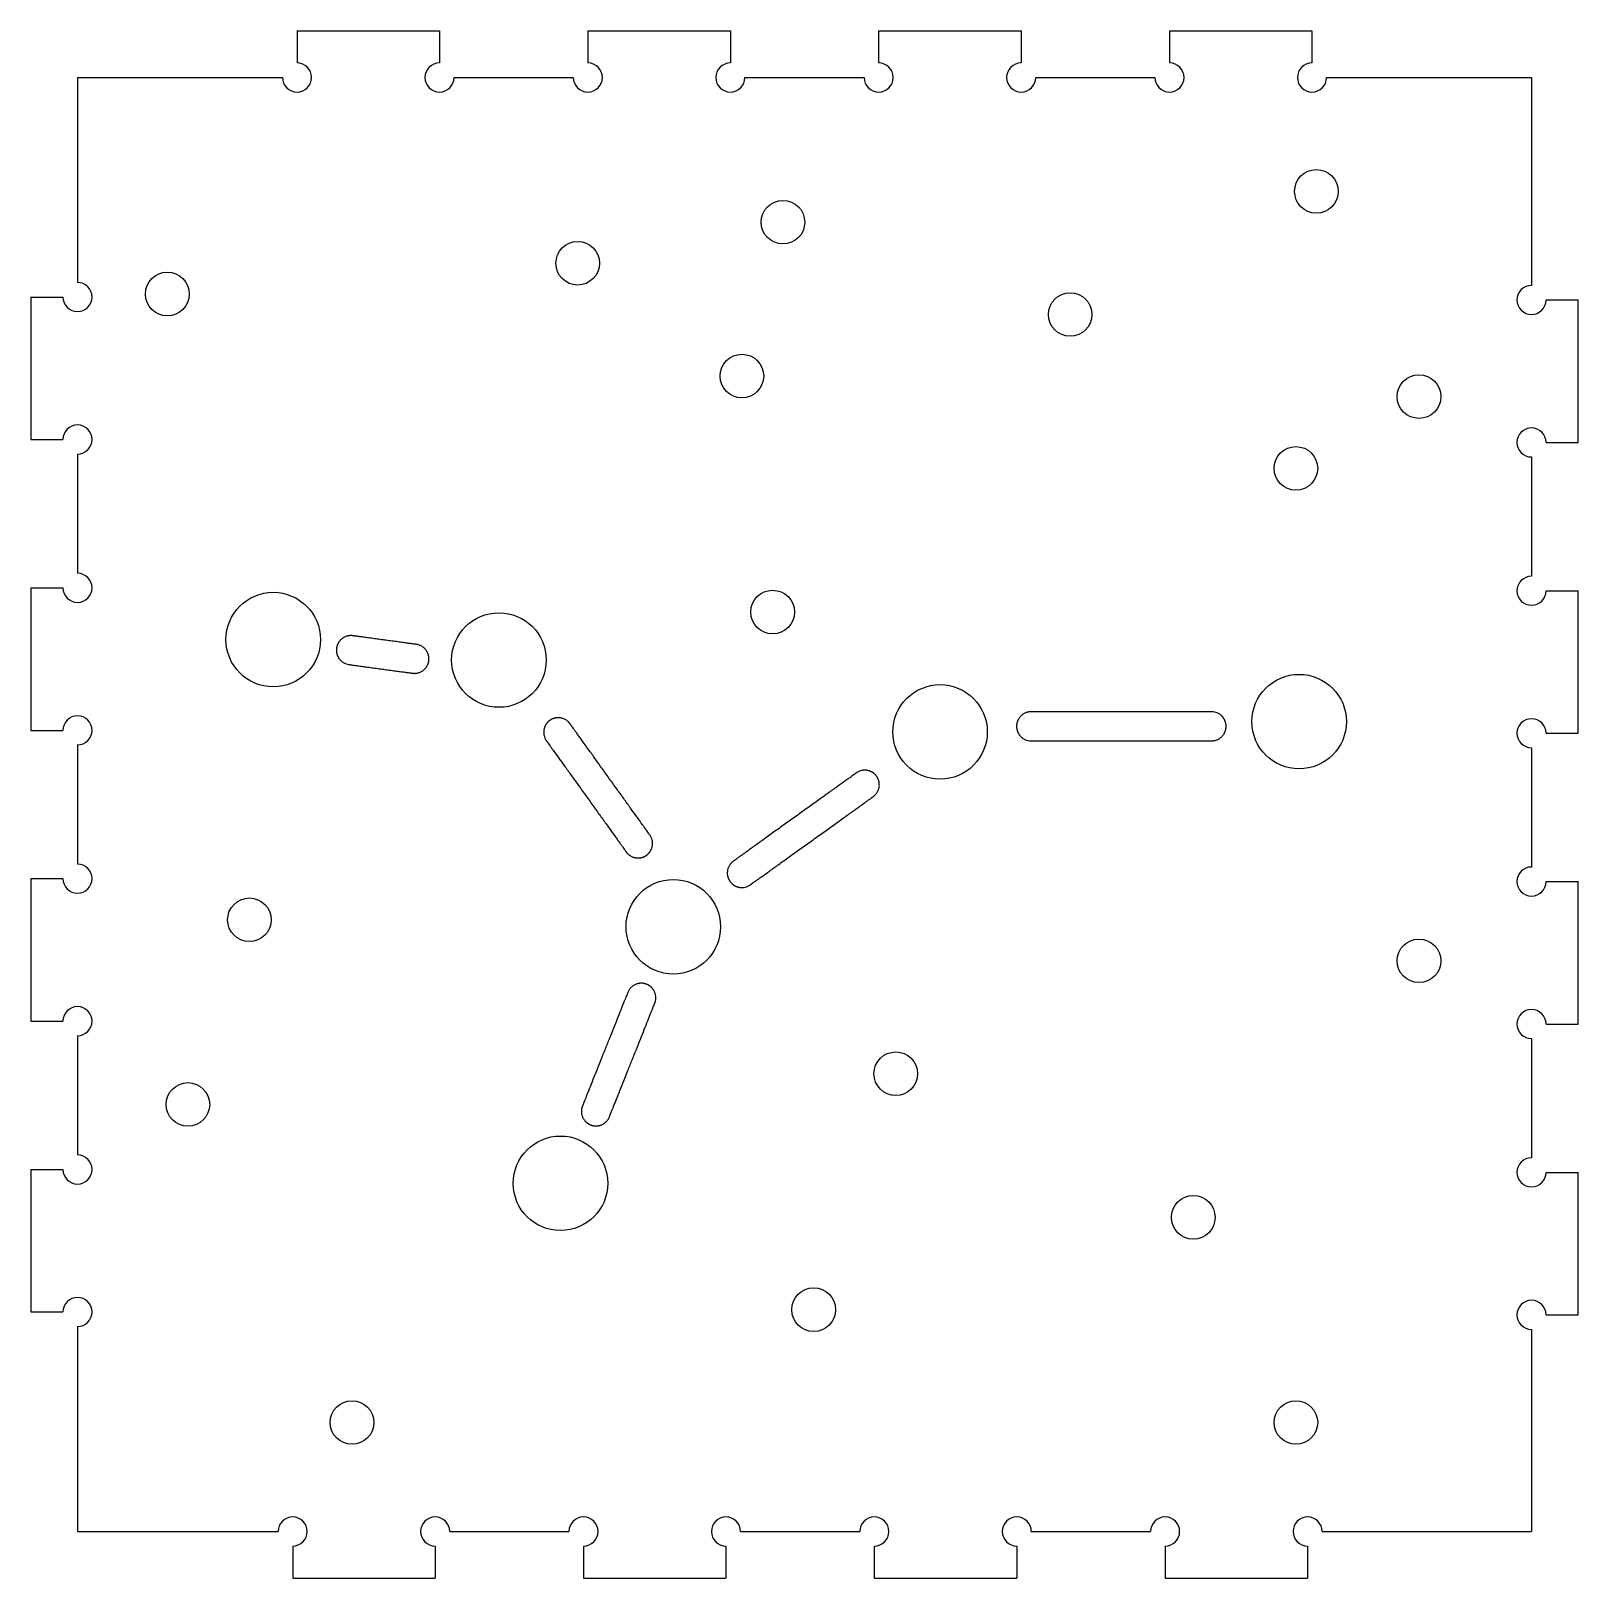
# Model space of a CAD drawing. Extents: x -51.6 to 1.6, y -51.6 to 1.6.
import ezdxf

# ---------------------------------------------------------------- set-up
doc = ezdxf.new("R2010")
doc.units = 0
doc.header["$MEASUREMENT"] = 0
doc.layers.add('VISIBLE', color=7, linetype='CONTINUOUS')

msp = doc.modelspace()

# ---------------------------------------------------------------- linework, layer by layer
at = {"layer": 'VISIBLE'}
for p, q in [((-42.45, 1.6), (-37.55, 1.6)), ((-42.45, 1.6), (-42.45, 0.5)), ((-37.55, 1.6), (-37.55, 0.5)), ((-32.45, 1.6), (-27.55, 1.6)), ((-32.45, 1.6), (-32.45, 0.5)), ((-27.55, 1.6), (-27.55, 0.5)), ((-22.45, 1.6), (-17.55, 1.6)), ((-22.45, 1.6), (-22.45, 0.5)), ((-17.55, 1.6), (-17.55, 0.5)), ((-12.45, 1.6), (-7.55, 1.6)), ((-12.45, 1.6), (-12.45, 0.5)), ((-7.55, 1.6), (-7.55, 0.5)), ((-50, 0), (-42.95, 0)), ((-50, 0), (-50, -7.05)), ((-37.05, 0), (-32.95, 0)), ((-27.05, 0), (-22.95, 0)), ((-17.05, 0), (-12.95, 0)), ((-7.05, 0), (0, 0)), ((0, 0), (0, -7.15)), ((-51.6, -7.55), (-50.5, -7.55)), ((-51.6, -7.55), (-51.6, -12.45)), ((0.5, -7.65), (1.6, -7.65)), ((1.6, -12.55), (1.6, -7.65)), ((-51.6, -12.45), (-50.5, -12.45)), ((0.5, -12.55), (1.6, -12.55)), ((-50, -12.95), (-50, -17.05)), ((0, -13.05), (0, -17.15)), ((-51.6, -17.55), (-50.5, -17.55)), ((-51.6, -17.55), (-51.6, -22.45)), ((0.5, -17.65), (1.6, -17.65)), ((1.6, -22.55), (1.6, -17.65)), ((-51.6, -22.45), (-50.5, -22.45)), ((0.5, -22.55), (1.6, -22.55)), ((-50, -22.95), (-50, -27.05)), ((0, -23.05), (0, -27.15)), ((-51.6, -27.55), (-50.5, -27.55)), ((-51.6, -27.55), (-51.6, -32.45)), ((0.5, -27.65), (1.6, -27.65)), ((1.6, -32.55), (1.6, -27.65)), ((-51.6, -32.45), (-50.5, -32.45)), ((-50, -32.95), (-50, -37.05)), ((0.5, -32.55), (1.6, -32.55)), ((0, -33.05), (0, -37.15)), ((-51.6, -37.55), (-50.5, -37.55)), ((-51.6, -37.55), (-51.6, -42.45)), ((0.5, -37.65), (1.6, -37.65)), ((1.6, -42.55), (1.6, -37.65)), ((-51.6, -42.45), (-50.5, -42.45)), ((0.5, -42.55), (1.6, -42.55)), ((-50, -42.95), (-50, -50)), ((0, -43.05), (0, -50)), ((-50, -50), (-43.1, -50)), ((-37.2, -50), (-33.1, -50)), ((-27.2, -50), (-23.1, -50)), ((-17.2, -50), (-13.1, -50)), ((-7.2, -50), (0, -50)), ((-42.6, -50.5), (-42.6, -51.6)), ((-37.7, -50.5), (-37.7, -51.6)), ((-32.6, -50.5), (-32.6, -51.6)), ((-27.7, -50.5), (-27.7, -51.6)), ((-22.6, -50.5), (-22.6, -51.6)), ((-17.7, -50.5), (-17.7, -51.6)), ((-12.6, -50.5), (-12.6, -51.6)), ((-7.7, -50.5), (-7.7, -51.6)), ((-42.6, -51.6), (-37.7, -51.6)), ((-32.6, -51.6), (-27.7, -51.6)), ((-22.6, -51.6), (-17.7, -51.6)), ((-12.6, -51.6), (-7.7, -51.6))]:
    msp.add_line(p, q, dxfattribs=at)
for centre, start, end in [((-42.45, 0), 180, 90), ((-37.55, 0), 90, 0), ((-32.45, 0), 180, 90), ((-27.55, 0), 90, 0), ((-22.45, 0), 180, 90), ((-17.55, 0), 90, 0), ((-12.45, 0), 180, 90), ((-7.55, 0), 90, 0), ((-50, -7.55), 180, 90), ((0, -7.65), 90, 0), ((-50, -12.45), 270, 180), ((0, -12.55), 0, 270), ((-50, -17.55), 180, 90), ((0, -17.65), 90, 0), ((-50, -22.45), 270, 180), ((0, -22.55), 0, 270), ((-50, -27.55), 180, 90), ((0, -27.65), 90, 0), ((-50, -32.45), 270, 180), ((0, -32.55), 0, 270), ((-50, -37.55), 180, 90), ((0, -37.65), 90, 0), ((-50, -42.45), 270, 180), ((0, -42.55), 0, 270), ((-42.6, -50), 270, 180), ((-37.7, -50), 0, 270), ((-32.6, -50), 270, 180), ((-27.7, -50), 0, 270), ((-22.6, -50), 270, 180), ((-17.7, -50), 0, 270), ((-12.6, -50), 270, 180), ((-7.7, -50), 0, 270)]:
    msp.add_arc(centre, 0.5, start, end, dxfattribs=at)
for points, knots in [([(-8.148, -3.918), (-8.148, -4.332), (-7.812, -4.668), (-7.398, -4.668), (-6.983, -4.668), (-6.648, -4.332), (-6.648, -3.918), (-6.648, -3.504), (-6.983, -3.168), (-7.398, -3.168), (-7.812, -3.168), (-8.148, -3.504), (-8.148, -3.918)], [0, 0, 0, 0, 1, 1, 1, 2, 2, 2, 3, 3, 3, 4, 4, 4, 4]), ([(-26.492, -4.976), (-26.492, -5.391), (-26.156, -5.726), (-25.742, -5.726), (-25.328, -5.726), (-24.992, -5.391), (-24.992, -4.976), (-24.992, -4.562), (-25.328, -4.226), (-25.742, -4.226), (-26.156, -4.226), (-26.492, -4.562), (-26.492, -4.976)], [0, 0, 0, 0, 1, 1, 1, 2, 2, 2, 3, 3, 3, 4, 4, 4, 4]), ([(-33.548, -6.388), (-33.548, -6.802), (-33.212, -7.138), (-32.798, -7.138), (-32.383, -7.138), (-32.048, -6.802), (-32.048, -6.388), (-32.048, -5.973), (-32.383, -5.638), (-32.798, -5.638), (-33.212, -5.638), (-33.548, -5.973), (-33.548, -6.388)], [0, 0, 0, 0, 1, 1, 1, 2, 2, 2, 3, 3, 3, 4, 4, 4, 4]), ([(-47.659, -7.446), (-47.659, -7.86), (-47.323, -8.196), (-46.909, -8.196), (-46.495, -8.196), (-46.159, -7.86), (-46.159, -7.446), (-46.159, -7.032), (-46.495, -6.696), (-46.909, -6.696), (-47.323, -6.696), (-47.659, -7.032), (-47.659, -7.446)], [0, 0, 0, 0, 1, 1, 1, 2, 2, 2, 3, 3, 3, 4, 4, 4, 4]), ([(-16.614, -8.151), (-16.614, -8.566), (-16.279, -8.901), (-15.864, -8.901), (-15.45, -8.901), (-15.114, -8.566), (-15.114, -8.151), (-15.114, -7.737), (-15.45, -7.401), (-15.864, -7.401), (-16.279, -7.401), (-16.614, -7.737), (-16.614, -8.151)], [0, 0, 0, 0, 1, 1, 1, 2, 2, 2, 3, 3, 3, 4, 4, 4, 4]), ([(-27.903, -10.268), (-27.903, -10.682), (-27.567, -11.018), (-27.153, -11.018), (-26.739, -11.018), (-26.403, -10.682), (-26.403, -10.268), (-26.403, -9.854), (-26.739, -9.518), (-27.153, -9.518), (-27.567, -9.518), (-27.903, -9.854), (-27.903, -10.268)], [0, 0, 0, 0, 1, 1, 1, 2, 2, 2, 3, 3, 3, 4, 4, 4, 4]), ([(-4.62, -10.974), (-4.62, -11.388), (-4.284, -11.724), (-3.87, -11.724), (-3.456, -11.724), (-3.12, -11.388), (-3.12, -10.974), (-3.12, -10.559), (-3.456, -10.224), (-3.87, -10.224), (-4.284, -10.224), (-4.62, -10.559), (-4.62, -10.974)], [0, 0, 0, 0, 1, 1, 1, 2, 2, 2, 3, 3, 3, 4, 4, 4, 4]), ([(-8.853, -13.443), (-8.853, -13.857), (-8.517, -14.193), (-8.103, -14.193), (-7.689, -14.193), (-7.353, -13.857), (-7.353, -13.443), (-7.353, -13.029), (-7.689, -12.693), (-8.103, -12.693), (-8.517, -12.693), (-8.853, -13.029), (-8.853, -13.443)], [0, 0, 0, 0, 1, 1, 1, 2, 2, 2, 3, 3, 3, 4, 4, 4, 4]), ([(-44.894, -19.328), (-44.894, -20.225), (-44.166, -20.953), (-43.269, -20.953), (-42.372, -20.953), (-41.644, -20.225), (-41.644, -19.328), (-41.644, -18.43), (-42.372, -17.703), (-43.269, -17.703), (-44.166, -17.703), (-44.894, -18.43), (-44.894, -19.328)], [0, 0, 0, 0, 1, 1, 1, 2, 2, 2, 3, 3, 3, 4, 4, 4, 4]), ([(-26.845, -18.382), (-26.845, -18.796), (-26.509, -19.132), (-26.095, -19.132), (-25.681, -19.132), (-25.345, -18.796), (-25.345, -18.382), (-25.345, -17.968), (-25.681, -17.632), (-26.095, -17.632), (-26.509, -17.632), (-26.845, -17.968), (-26.845, -18.382)], [0, 0, 0, 0, 1, 1, 1, 2, 2, 2, 3, 3, 3, 4, 4, 4, 4]), ([(-37.133, -20.033), (-37.133, -20.931), (-36.405, -21.658), (-35.508, -21.658), (-34.61, -21.658), (-33.883, -20.931), (-33.883, -20.033), (-33.883, -19.136), (-34.61, -18.408), (-35.508, -18.408), (-36.405, -18.408), (-37.133, -19.136), (-37.133, -20.033)], [0, 0, 0, 0, 1, 1, 1, 2, 2, 2, 3, 3, 3, 4, 4, 4, 4]), ([(-38.345, -19.495), (-38.346, -19.494), (-38.346, -19.494), (-38.35, -19.494), (-38.358, -19.493), (-38.372, -19.491), (-38.397, -19.487), (-38.437, -19.482), (-38.487, -19.475), (-38.565, -19.465), (-38.682, -19.449), (-38.849, -19.426), (-39.034, -19.401), (-39.233, -19.374), (-39.438, -19.346), (-39.643, -19.318), (-39.841, -19.291), (-40.027, -19.266), (-40.193, -19.243), (-40.311, -19.227), (-40.389, -19.216), (-40.438, -19.21), (-40.472, -19.205), (-40.493, -19.202), (-40.507, -19.2), (-40.517, -19.199), (-40.524, -19.198), (-40.527, -19.197), (-40.529, -19.197), (-40.53, -19.197), (-40.531, -19.197), (-40.537, -19.196), (-40.543, -19.195), (-40.55, -19.195), (-40.558, -19.194), (-40.569, -19.193), (-40.586, -19.192), (-40.607, -19.192), (-40.632, -19.193), (-40.656, -19.196), (-40.689, -19.2), (-40.729, -19.209), (-40.775, -19.224), (-40.819, -19.244), (-40.861, -19.267), (-40.901, -19.294), (-40.938, -19.325), (-40.971, -19.359), (-40.997, -19.391), (-41.015, -19.417), (-41.028, -19.438), (-41.038, -19.455), (-41.046, -19.47), (-41.051, -19.481), (-41.056, -19.492), (-41.06, -19.502), (-41.063, -19.509), (-41.065, -19.514), (-41.067, -19.518), (-41.068, -19.521), (-41.069, -19.523), (-41.069, -19.525), (-41.07, -19.527), (-41.07, -19.527), (-41.07, -19.528), (-41.07, -19.528), (-41.071, -19.529), (-41.071, -19.53), (-41.071, -19.532), (-41.072, -19.534), (-41.073, -19.537), (-41.074, -19.54), (-41.075, -19.543), (-41.077, -19.547), (-41.078, -19.553), (-41.08, -19.559), (-41.082, -19.568), (-41.085, -19.579), (-41.088, -19.593), (-41.09, -19.606), (-41.093, -19.62), (-41.095, -19.638), (-41.097, -19.66), (-41.098, -19.688), (-41.098, -19.71), (-41.096, -19.729), (-41.095, -19.742), (-41.094, -19.756), (-41.092, -19.769), (-41.09, -19.781), (-41.088, -19.79), (-41.087, -19.796), (-41.086, -19.802), (-41.085, -19.806), (-41.084, -19.81), (-41.083, -19.813), (-41.082, -19.816), (-41.082, -19.818), (-41.081, -19.82), (-41.081, -19.821), (-41.081, -19.822), (-41.081, -19.823), (-41.081, -19.823), (-41.08, -19.825), (-41.08, -19.826), (-41.079, -19.83), (-41.077, -19.835), (-41.075, -19.841), (-41.073, -19.848), (-41.07, -19.858), (-41.066, -19.869), (-41.061, -19.88), (-41.055, -19.895), (-41.046, -19.913), (-41.035, -19.935), (-41.019, -19.962), (-40.996, -19.995), (-40.965, -20.032), (-40.931, -20.066), (-40.894, -20.096), (-40.84, -20.132), (-40.765, -20.167), (-40.7, -20.183), (-40.665, -20.188)], [4, 4, 4, 4, 4.015625, 4.03125, 4.046875, 4.0625, 4.09375, 4.125, 4.15625, 4.1875, 4.25, 4.3125, 4.375, 4.4375, 4.5, 4.5625, 4.625, 4.6875, 4.75, 4.8125, 4.84375, 4.875, 4.90625, 4.921875, 4.9375, 4.953125, 4.96875, 4.976562, 4.984375, 4.992188, 5, 5.007812, 5.015625, 5.023438, 5.03125, 5.046875, 5.0625, 5.09375, 5.125, 5.15625, 5.1875, 5.25, 5.3125, 5.375, 5.4375, 5.5, 5.5625, 5.625, 5.6875, 5.71875, 5.75, 5.78125, 5.796875, 5.8125, 5.828125, 5.84375, 5.851562, 5.859375, 5.863281, 5.867188, 5.871094, 5.873047, 5.875, 5.876953, 5.878906, 5.882812, 5.886719, 5.890625, 5.898438, 5.90625, 5.921875, 5.9375, 5.953125, 5.96875, 6, 6.03125, 6.0625, 6.125, 6.1875, 6.25, 6.3125, 6.375, 6.5, 6.625, 6.75, 6.8125, 6.875, 6.9375, 7, 7.0625, 7.09375, 7.125, 7.15625, 7.171875, 7.1875, 7.203125, 7.21875, 7.226562, 7.234375, 7.242188, 7.246094, 7.248047, 7.25, 7.251953, 7.253906, 7.257812, 7.265625, 7.273438, 7.28125, 7.296875, 7.3125, 7.328125, 7.34375, 7.375, 7.40625, 7.4375, 7.5, 7.5625, 7.625, 7.6875, 7.75, 7.875, 8, 8, 8, 8]), ([(-40.665, -20.188), (-40.664, -20.188), (-40.664, -20.188), (-40.66, -20.189), (-40.652, -20.19), (-40.638, -20.192), (-40.613, -20.195), (-40.573, -20.2), (-40.524, -20.207), (-40.446, -20.218), (-40.328, -20.234), (-40.162, -20.256), (-39.976, -20.282), (-39.777, -20.309), (-39.573, -20.337), (-39.368, -20.365), (-39.169, -20.392), (-38.983, -20.417), (-38.817, -20.439), (-38.7, -20.455), (-38.622, -20.466), (-38.572, -20.473), (-38.539, -20.477), (-38.517, -20.48), (-38.504, -20.482), (-38.493, -20.484), (-38.487, -20.484), (-38.483, -20.485), (-38.481, -20.485), (-38.48, -20.485), (-38.48, -20.485), (-38.473, -20.486), (-38.467, -20.487), (-38.461, -20.488), (-38.452, -20.488), (-38.441, -20.489), (-38.425, -20.49), (-38.404, -20.49), (-38.379, -20.489), (-38.354, -20.487), (-38.321, -20.482), (-38.281, -20.473), (-38.235, -20.458), (-38.191, -20.439), (-38.149, -20.415), (-38.109, -20.388), (-38.073, -20.357), (-38.039, -20.323), (-38.013, -20.292), (-37.995, -20.265), (-37.982, -20.245), (-37.972, -20.227), (-37.965, -20.213), (-37.959, -20.201), (-37.954, -20.19), (-37.95, -20.181), (-37.947, -20.173), (-37.945, -20.168), (-37.944, -20.164), (-37.943, -20.162), (-37.942, -20.159), (-37.941, -20.157), (-37.94, -20.155), (-37.94, -20.155), (-37.94, -20.155), (-37.94, -20.154), (-37.94, -20.153), (-37.939, -20.152), (-37.939, -20.151), (-37.938, -20.149), (-37.937, -20.146), (-37.936, -20.143), (-37.935, -20.139), (-37.934, -20.135), (-37.932, -20.13), (-37.93, -20.123), (-37.928, -20.114), (-37.925, -20.103), (-37.922, -20.09), (-37.92, -20.076), (-37.918, -20.063), (-37.915, -20.045), (-37.913, -20.022), (-37.912, -19.995), (-37.913, -19.972), (-37.914, -19.954), (-37.915, -19.94), (-37.916, -19.927), (-37.918, -19.913), (-37.92, -19.902), (-37.922, -19.893), (-37.923, -19.886), (-37.924, -19.881), (-37.926, -19.876), (-37.926, -19.873), (-37.927, -19.869), (-37.928, -19.867), (-37.928, -19.864), (-37.929, -19.863), (-37.929, -19.861), (-37.929, -19.86), (-37.93, -19.86), (-37.93, -19.86), (-37.93, -19.858), (-37.931, -19.856), (-37.932, -19.853), (-37.933, -19.848), (-37.935, -19.842), (-37.937, -19.834), (-37.941, -19.825), (-37.945, -19.813), (-37.949, -19.802), (-37.955, -19.787), (-37.964, -19.769), (-37.975, -19.748), (-37.991, -19.72), (-38.014, -19.687), (-38.045, -19.65), (-38.079, -19.617), (-38.117, -19.586), (-38.17, -19.55), (-38.245, -19.515), (-38.311, -19.499), (-38.345, -19.495)], [0, 0, 0, 0, 0.015625, 0.03125, 0.046875, 0.0625, 0.09375, 0.125, 0.15625, 0.1875, 0.25, 0.3125, 0.375, 0.4375, 0.5, 0.5625, 0.625, 0.6875, 0.75, 0.8125, 0.84375, 0.875, 0.90625, 0.921875, 0.9375, 0.953125, 0.96875, 0.976562, 0.984375, 0.992188, 1, 1.007812, 1.015625, 1.023438, 1.03125, 1.046875, 1.0625, 1.09375, 1.125, 1.15625, 1.1875, 1.25, 1.3125, 1.375, 1.4375, 1.5, 1.5625, 1.625, 1.6875, 1.71875, 1.75, 1.78125, 1.796875, 1.8125, 1.828125, 1.84375, 1.851562, 1.859375, 1.863281, 1.867188, 1.871094, 1.873047, 1.875, 1.876953, 1.878906, 1.882812, 1.886719, 1.890625, 1.898438, 1.90625, 1.921875, 1.9375, 1.953125, 1.96875, 2, 2.03125, 2.0625, 2.125, 2.1875, 2.25, 2.3125, 2.375, 2.5, 2.625, 2.75, 2.8125, 2.875, 2.9375, 3, 3.0625, 3.09375, 3.125, 3.15625, 3.171875, 3.1875, 3.203125, 3.21875, 3.226562, 3.234375, 3.242188, 3.246094, 3.248047, 3.25, 3.251953, 3.253906, 3.257812, 3.265625, 3.273438, 3.28125, 3.296875, 3.3125, 3.328125, 3.34375, 3.375, 3.40625, 3.4375, 3.5, 3.5625, 3.625, 3.6875, 3.75, 3.875, 4, 4, 4, 4]), ([(-9.616, -22.15), (-9.616, -23.047), (-8.889, -23.775), (-7.991, -23.775), (-7.094, -23.775), (-6.366, -23.047), (-6.366, -22.15), (-6.366, -21.252), (-7.094, -20.525), (-7.991, -20.525), (-8.889, -20.525), (-9.616, -21.252), (-9.616, -22.15)], [0, 0, 0, 0, 1, 1, 1, 2, 2, 2, 3, 3, 3, 4, 4, 4, 4]), ([(-21.963, -22.503), (-21.963, -23.4), (-21.236, -24.128), (-20.338, -24.128), (-19.441, -24.128), (-18.713, -23.4), (-18.713, -22.503), (-18.713, -21.605), (-19.441, -20.878), (-20.338, -20.878), (-21.236, -20.878), (-21.963, -21.605), (-21.963, -22.503)], [0, 0, 0, 0, 1, 1, 1, 2, 2, 2, 3, 3, 3, 4, 4, 4, 4]), ([(-11.002, -21.811), (-11.003, -21.811), (-11.003, -21.811), (-11.006, -21.811), (-11.012, -21.811), (-11.022, -21.811), (-11.04, -21.811), (-11.071, -21.811), (-11.109, -21.811), (-11.17, -21.811), (-11.264, -21.811), (-11.405, -21.811), (-11.626, -21.811), (-11.96, -21.811), (-12.432, -21.811), (-12.96, -21.811), (-13.523, -21.811), (-14.105, -21.811), (-14.687, -21.811), (-15.251, -21.811), (-15.778, -21.811), (-16.172, -21.811), (-16.451, -21.811), (-16.639, -21.811), (-16.805, -21.811), (-16.946, -21.811), (-17.041, -21.811), (-17.102, -21.811), (-17.14, -21.811), (-17.17, -21.811), (-17.188, -21.811), (-17.198, -21.811), (-17.204, -21.811), (-17.207, -21.811), (-17.208, -21.811), (-17.215, -21.811), (-17.223, -21.811), (-17.234, -21.811), (-17.246, -21.812), (-17.263, -21.814), (-17.284, -21.816), (-17.317, -21.822), (-17.357, -21.833), (-17.403, -21.849), (-17.447, -21.871), (-17.488, -21.896), (-17.526, -21.925), (-17.562, -21.957), (-17.594, -21.992), (-17.623, -22.031), (-17.644, -22.065), (-17.659, -22.094), (-17.669, -22.116), (-17.676, -22.135), (-17.682, -22.15), (-17.686, -22.162), (-17.689, -22.174), (-17.692, -22.184), (-17.694, -22.192), (-17.695, -22.197), (-17.696, -22.201), (-17.697, -22.204), (-17.697, -22.207), (-17.698, -22.209), (-17.698, -22.21), (-17.698, -22.21), (-17.698, -22.211), (-17.698, -22.212), (-17.698, -22.213), (-17.699, -22.214), (-17.699, -22.215), (-17.699, -22.217), (-17.7, -22.22), (-17.7, -22.224), (-17.701, -22.227), (-17.702, -22.231), (-17.703, -22.237), (-17.704, -22.244), (-17.705, -22.253), (-17.706, -22.264), (-17.707, -22.278), (-17.708, -22.292), (-17.708, -22.305), (-17.708, -22.323), (-17.707, -22.346), (-17.704, -22.373), (-17.701, -22.396), (-17.697, -22.414), (-17.694, -22.427), (-17.691, -22.44), (-17.687, -22.454), (-17.684, -22.464), (-17.681, -22.473), (-17.679, -22.48), (-17.677, -22.485), (-17.675, -22.489), (-17.674, -22.492), (-17.673, -22.496), (-17.671, -22.498), (-17.671, -22.5), (-17.67, -22.502), (-17.669, -22.503), (-17.669, -22.504), (-17.669, -22.505), (-17.669, -22.505), (-17.668, -22.507), (-17.667, -22.508), (-17.666, -22.512), (-17.664, -22.516), (-17.661, -22.522), (-17.658, -22.529), (-17.653, -22.538), (-17.648, -22.549), (-17.642, -22.559), (-17.633, -22.573), (-17.623, -22.59), (-17.609, -22.61), (-17.589, -22.635), (-17.562, -22.664), (-17.526, -22.697), (-17.488, -22.726), (-17.447, -22.751), (-17.388, -22.779), (-17.31, -22.804), (-17.242, -22.811), (-17.208, -22.811)], [4, 4, 4, 4, 4.007812, 4.015625, 4.023438, 4.03125, 4.046875, 4.0625, 4.078125, 4.09375, 4.125, 4.15625, 4.1875, 4.25, 4.3125, 4.375, 4.4375, 4.5, 4.5625, 4.625, 4.6875, 4.75, 4.78125, 4.8125, 4.84375, 4.875, 4.90625, 4.921875, 4.9375, 4.953125, 4.96875, 4.976562, 4.984375, 4.992188, 5, 5.007812, 5.015625, 5.03125, 5.046875, 5.0625, 5.09375, 5.125, 5.1875, 5.25, 5.3125, 5.375, 5.4375, 5.5, 5.5625, 5.625, 5.6875, 5.71875, 5.75, 5.78125, 5.796875, 5.8125, 5.828125, 5.84375, 5.851562, 5.859375, 5.863281, 5.867188, 5.871094, 5.873047, 5.875, 5.876953, 5.878906, 5.882812, 5.886719, 5.890625, 5.898438, 5.90625, 5.921875, 5.9375, 5.953125, 5.96875, 6, 6.03125, 6.0625, 6.125, 6.1875, 6.25, 6.3125, 6.375, 6.5, 6.625, 6.75, 6.8125, 6.875, 6.9375, 7, 7.0625, 7.09375, 7.125, 7.15625, 7.171875, 7.1875, 7.203125, 7.21875, 7.226562, 7.234375, 7.242188, 7.246094, 7.248047, 7.25, 7.251953, 7.253906, 7.257812, 7.265625, 7.273438, 7.28125, 7.296875, 7.3125, 7.328125, 7.34375, 7.375, 7.40625, 7.4375, 7.5, 7.5625, 7.625, 7.6875, 7.75, 7.875, 8, 8, 8, 8]), ([(-17.208, -22.811), (-17.207, -22.811), (-17.207, -22.811), (-17.204, -22.811), (-17.198, -22.811), (-17.188, -22.811), (-17.17, -22.811), (-17.14, -22.811), (-17.102, -22.811), (-17.041, -22.811), (-16.946, -22.811), (-16.805, -22.811), (-16.584, -22.811), (-16.251, -22.811), (-15.778, -22.811), (-15.251, -22.811), (-14.687, -22.811), (-14.105, -22.811), (-13.523, -22.811), (-12.96, -22.811), (-12.432, -22.811), (-12.038, -22.811), (-11.76, -22.811), (-11.571, -22.811), (-11.405, -22.811), (-11.264, -22.811), (-11.17, -22.811), (-11.109, -22.811), (-11.071, -22.811), (-11.04, -22.811), (-11.022, -22.811), (-11.012, -22.811), (-11.006, -22.811), (-11.003, -22.811), (-11.002, -22.811), (-10.996, -22.811), (-10.987, -22.81), (-10.977, -22.81), (-10.964, -22.809), (-10.947, -22.808), (-10.926, -22.805), (-10.893, -22.799), (-10.853, -22.789), (-10.807, -22.772), (-10.764, -22.751), (-10.722, -22.726), (-10.684, -22.697), (-10.648, -22.664), (-10.616, -22.629), (-10.587, -22.59), (-10.566, -22.556), (-10.552, -22.527), (-10.541, -22.505), (-10.534, -22.486), (-10.529, -22.471), (-10.525, -22.459), (-10.521, -22.447), (-10.518, -22.437), (-10.516, -22.429), (-10.515, -22.424), (-10.514, -22.42), (-10.514, -22.417), (-10.513, -22.415), (-10.513, -22.413), (-10.512, -22.411), (-10.512, -22.411), (-10.512, -22.41), (-10.512, -22.41), (-10.512, -22.409), (-10.512, -22.408), (-10.511, -22.406), (-10.511, -22.404), (-10.51, -22.401), (-10.51, -22.398), (-10.509, -22.394), (-10.508, -22.39), (-10.508, -22.384), (-10.507, -22.377), (-10.506, -22.368), (-10.504, -22.357), (-10.503, -22.343), (-10.503, -22.33), (-10.502, -22.316), (-10.502, -22.298), (-10.504, -22.275), (-10.506, -22.248), (-10.51, -22.225), (-10.513, -22.208), (-10.516, -22.194), (-10.519, -22.181), (-10.523, -22.168), (-10.527, -22.157), (-10.529, -22.148), (-10.532, -22.142), (-10.534, -22.136), (-10.535, -22.132), (-10.536, -22.129), (-10.538, -22.126), (-10.539, -22.123), (-10.54, -22.121), (-10.54, -22.119), (-10.541, -22.118), (-10.541, -22.117), (-10.542, -22.117), (-10.542, -22.117), (-10.542, -22.115), (-10.543, -22.113), (-10.545, -22.11), (-10.547, -22.105), (-10.549, -22.1), (-10.553, -22.092), (-10.557, -22.083), (-10.563, -22.073), (-10.569, -22.062), (-10.577, -22.048), (-10.588, -22.031), (-10.602, -22.012), (-10.621, -21.986), (-10.648, -21.957), (-10.684, -21.925), (-10.722, -21.896), (-10.764, -21.871), (-10.822, -21.842), (-10.9, -21.818), (-10.968, -21.811), (-11.002, -21.811)], [0, 0, 0, 0, 0.007812, 0.015625, 0.023438, 0.03125, 0.046875, 0.0625, 0.078125, 0.09375, 0.125, 0.15625, 0.1875, 0.25, 0.3125, 0.375, 0.4375, 0.5, 0.5625, 0.625, 0.6875, 0.75, 0.78125, 0.8125, 0.84375, 0.875, 0.90625, 0.921875, 0.9375, 0.953125, 0.96875, 0.976562, 0.984375, 0.992188, 1, 1.007812, 1.015625, 1.03125, 1.046875, 1.0625, 1.09375, 1.125, 1.1875, 1.25, 1.3125, 1.375, 1.4375, 1.5, 1.5625, 1.625, 1.6875, 1.71875, 1.75, 1.78125, 1.796875, 1.8125, 1.828125, 1.84375, 1.851562, 1.859375, 1.863281, 1.867188, 1.871094, 1.873047, 1.875, 1.876953, 1.878906, 1.882812, 1.886719, 1.890625, 1.898438, 1.90625, 1.921875, 1.9375, 1.953125, 1.96875, 2, 2.03125, 2.0625, 2.125, 2.1875, 2.25, 2.3125, 2.375, 2.5, 2.625, 2.75, 2.8125, 2.875, 2.9375, 3, 3.0625, 3.09375, 3.125, 3.15625, 3.171875, 3.1875, 3.203125, 3.21875, 3.226562, 3.234375, 3.242188, 3.246094, 3.248047, 3.25, 3.251953, 3.253906, 3.257812, 3.265625, 3.273438, 3.28125, 3.296875, 3.3125, 3.328125, 3.34375, 3.375, 3.40625, 3.4375, 3.5, 3.5625, 3.625, 3.6875, 3.75, 3.875, 4, 4, 4, 4]), ([(-30.319, -26.047), (-30.319, -26.047), (-30.319, -26.047), (-30.32, -26.045), (-30.323, -26.041), (-30.327, -26.035), (-30.336, -26.024), (-30.353, -25.999), (-30.384, -25.956), (-30.435, -25.886), (-30.497, -25.799), (-30.595, -25.663), (-30.742, -25.457), (-30.951, -25.166), (-31.184, -24.841), (-31.433, -24.494), (-31.691, -24.136), (-31.948, -23.777), (-32.197, -23.43), (-32.43, -23.105), (-32.604, -22.863), (-32.728, -22.691), (-32.811, -22.575), (-32.884, -22.472), (-32.947, -22.386), (-32.989, -22.327), (-33.016, -22.29), (-33.032, -22.266), (-33.046, -22.248), (-33.054, -22.237), (-33.058, -22.23), (-33.061, -22.227), (-33.062, -22.225), (-33.063, -22.224), (-33.066, -22.219), (-33.07, -22.214), (-33.074, -22.209), (-33.079, -22.202), (-33.086, -22.194), (-33.097, -22.181), (-33.111, -22.166), (-33.135, -22.142), (-33.167, -22.116), (-33.208, -22.089), (-33.25, -22.065), (-33.295, -22.047), (-33.341, -22.032), (-33.388, -22.022), (-33.435, -22.017), (-33.483, -22.016), (-33.524, -22.019), (-33.555, -22.023), (-33.579, -22.028), (-33.599, -22.033), (-33.615, -22.038), (-33.627, -22.041), (-33.638, -22.045), (-33.648, -22.049), (-33.656, -22.052), (-33.66, -22.054), (-33.664, -22.055), (-33.667, -22.057), (-33.669, -22.058), (-33.671, -22.059), (-33.673, -22.059), (-33.673, -22.059), (-33.674, -22.06), (-33.674, -22.06), (-33.675, -22.06), (-33.676, -22.061), (-33.677, -22.061), (-33.679, -22.062), (-33.682, -22.063), (-33.685, -22.065), (-33.688, -22.066), (-33.692, -22.068), (-33.697, -22.071), (-33.703, -22.074), (-33.711, -22.079), (-33.721, -22.084), (-33.733, -22.091), (-33.745, -22.099), (-33.756, -22.107), (-33.771, -22.117), (-33.788, -22.131), (-33.809, -22.149), (-33.825, -22.165), (-33.838, -22.179), (-33.847, -22.189), (-33.856, -22.199), (-33.864, -22.21), (-33.871, -22.219), (-33.876, -22.226), (-33.88, -22.232), (-33.884, -22.237), (-33.886, -22.24), (-33.888, -22.243), (-33.89, -22.246), (-33.891, -22.249), (-33.893, -22.251), (-33.893, -22.252), (-33.894, -22.253), (-33.895, -22.254), (-33.895, -22.255), (-33.895, -22.255), (-33.896, -22.256), (-33.897, -22.258), (-33.899, -22.261), (-33.901, -22.265), (-33.904, -22.271), (-33.908, -22.278), (-33.913, -22.287), (-33.918, -22.298), (-33.924, -22.309), (-33.93, -22.323), (-33.937, -22.342), (-33.945, -22.365), (-33.954, -22.395), (-33.962, -22.435), (-33.968, -22.482), (-33.969, -22.53), (-33.965, -22.578), (-33.954, -22.642), (-33.929, -22.721), (-33.895, -22.779), (-33.875, -22.807)], [4, 4, 4, 4, 4.007812, 4.015625, 4.023438, 4.03125, 4.046875, 4.0625, 4.09375, 4.125, 4.15625, 4.1875, 4.25, 4.3125, 4.375, 4.4375, 4.5, 4.5625, 4.625, 4.6875, 4.75, 4.78125, 4.8125, 4.84375, 4.875, 4.90625, 4.921875, 4.9375, 4.953125, 4.96875, 4.976562, 4.984375, 4.992188, 5, 5.007812, 5.015625, 5.023438, 5.03125, 5.046875, 5.0625, 5.09375, 5.125, 5.1875, 5.25, 5.3125, 5.375, 5.4375, 5.5, 5.5625, 5.625, 5.6875, 5.71875, 5.75, 5.78125, 5.796875, 5.8125, 5.828125, 5.84375, 5.851562, 5.859375, 5.863281, 5.867188, 5.871094, 5.873047, 5.875, 5.876953, 5.878906, 5.882812, 5.886719, 5.890625, 5.898438, 5.90625, 5.921875, 5.9375, 5.953125, 5.96875, 6, 6.03125, 6.0625, 6.125, 6.1875, 6.25, 6.3125, 6.375, 6.5, 6.625, 6.75, 6.8125, 6.875, 6.9375, 7, 7.0625, 7.09375, 7.125, 7.15625, 7.171875, 7.1875, 7.203125, 7.21875, 7.226562, 7.234375, 7.242188, 7.246094, 7.248047, 7.25, 7.251953, 7.253906, 7.257812, 7.265625, 7.273438, 7.28125, 7.296875, 7.3125, 7.328125, 7.34375, 7.375, 7.40625, 7.4375, 7.5, 7.5625, 7.625, 7.6875, 7.75, 7.875, 8, 8, 8, 8]), ([(-33.875, -22.807), (-33.875, -22.808), (-33.875, -22.808), (-33.873, -22.81), (-33.871, -22.813), (-33.866, -22.82), (-33.858, -22.831), (-33.84, -22.856), (-33.809, -22.899), (-33.759, -22.969), (-33.697, -23.056), (-33.599, -23.192), (-33.452, -23.397), (-33.243, -23.688), (-33.009, -24.013), (-32.76, -24.36), (-32.503, -24.719), (-32.246, -25.077), (-31.997, -25.425), (-31.763, -25.749), (-31.589, -25.992), (-31.466, -26.164), (-31.383, -26.28), (-31.309, -26.382), (-31.247, -26.469), (-31.205, -26.527), (-31.178, -26.565), (-31.161, -26.588), (-31.148, -26.607), (-31.14, -26.618), (-31.135, -26.625), (-31.133, -26.628), (-31.131, -26.63), (-31.131, -26.631), (-31.127, -26.636), (-31.123, -26.641), (-31.12, -26.646), (-31.114, -26.653), (-31.108, -26.661), (-31.097, -26.674), (-31.082, -26.689), (-31.058, -26.712), (-31.027, -26.739), (-30.986, -26.766), (-30.943, -26.789), (-30.899, -26.808), (-30.853, -26.823), (-30.806, -26.833), (-30.758, -26.838), (-30.71, -26.839), (-30.67, -26.836), (-30.638, -26.831), (-30.614, -26.827), (-30.595, -26.822), (-30.579, -26.817), (-30.567, -26.813), (-30.555, -26.809), (-30.546, -26.806), (-30.538, -26.803), (-30.533, -26.801), (-30.529, -26.799), (-30.527, -26.798), (-30.524, -26.797), (-30.522, -26.796), (-30.521, -26.795), (-30.521, -26.795), (-30.52, -26.795), (-30.519, -26.795), (-30.519, -26.794), (-30.518, -26.794), (-30.516, -26.793), (-30.514, -26.792), (-30.512, -26.791), (-30.508, -26.79), (-30.505, -26.788), (-30.501, -26.786), (-30.496, -26.784), (-30.49, -26.78), (-30.482, -26.776), (-30.472, -26.77), (-30.461, -26.763), (-30.449, -26.756), (-30.438, -26.748), (-30.423, -26.737), (-30.405, -26.723), (-30.385, -26.705), (-30.368, -26.689), (-30.356, -26.676), (-30.347, -26.666), (-30.338, -26.655), (-30.329, -26.645), (-30.323, -26.636), (-30.317, -26.628), (-30.313, -26.623), (-30.31, -26.618), (-30.308, -26.614), (-30.306, -26.611), (-30.304, -26.608), (-30.302, -26.606), (-30.301, -26.604), (-30.3, -26.603), (-30.299, -26.601), (-30.299, -26.601), (-30.299, -26.6), (-30.299, -26.6), (-30.298, -26.598), (-30.297, -26.597), (-30.295, -26.594), (-30.292, -26.589), (-30.289, -26.584), (-30.285, -26.577), (-30.281, -26.568), (-30.275, -26.557), (-30.27, -26.546), (-30.264, -26.531), (-30.256, -26.513), (-30.248, -26.49), (-30.24, -26.459), (-30.231, -26.42), (-30.226, -26.372), (-30.225, -26.324), (-30.228, -26.276), (-30.239, -26.212), (-30.265, -26.134), (-30.299, -26.075), (-30.319, -26.047)], [0, 0, 0, 0, 0.007812, 0.015625, 0.023438, 0.03125, 0.046875, 0.0625, 0.09375, 0.125, 0.15625, 0.1875, 0.25, 0.3125, 0.375, 0.4375, 0.5, 0.5625, 0.625, 0.6875, 0.75, 0.78125, 0.8125, 0.84375, 0.875, 0.90625, 0.921875, 0.9375, 0.953125, 0.96875, 0.976562, 0.984375, 0.992188, 1, 1.007812, 1.015625, 1.023438, 1.03125, 1.046875, 1.0625, 1.09375, 1.125, 1.1875, 1.25, 1.3125, 1.375, 1.4375, 1.5, 1.5625, 1.625, 1.6875, 1.71875, 1.75, 1.78125, 1.796875, 1.8125, 1.828125, 1.84375, 1.851562, 1.859375, 1.863281, 1.867188, 1.871094, 1.873047, 1.875, 1.876953, 1.878906, 1.882812, 1.886719, 1.890625, 1.898438, 1.90625, 1.921875, 1.9375, 1.953125, 1.96875, 2, 2.03125, 2.0625, 2.125, 2.1875, 2.25, 2.3125, 2.375, 2.5, 2.625, 2.75, 2.8125, 2.875, 2.9375, 3, 3.0625, 3.09375, 3.125, 3.15625, 3.171875, 3.1875, 3.203125, 3.21875, 3.226562, 3.234375, 3.242188, 3.246094, 3.248047, 3.25, 3.251953, 3.253906, 3.257812, 3.265625, 3.273438, 3.28125, 3.296875, 3.3125, 3.328125, 3.34375, 3.375, 3.40625, 3.4375, 3.5, 3.5625, 3.625, 3.6875, 3.75, 3.875, 4, 4, 4, 4]), ([(-23.218, -23.914), (-23.219, -23.915), (-23.219, -23.915), (-23.221, -23.916), (-23.225, -23.919), (-23.232, -23.924), (-23.244, -23.933), (-23.272, -23.953), (-23.319, -23.987), (-23.397, -24.043), (-23.493, -24.112), (-23.643, -24.22), (-23.871, -24.383), (-24.193, -24.614), (-24.552, -24.872), (-24.936, -25.148), (-25.333, -25.432), (-25.729, -25.717), (-26.113, -25.992), (-26.473, -26.25), (-26.741, -26.443), (-26.931, -26.579), (-27.06, -26.672), (-27.173, -26.753), (-27.269, -26.822), (-27.333, -26.868), (-27.375, -26.898), (-27.401, -26.917), (-27.421, -26.931), (-27.434, -26.94), (-27.441, -26.945), (-27.445, -26.948), (-27.447, -26.95), (-27.448, -26.95), (-27.453, -26.954), (-27.46, -26.959), (-27.468, -26.965), (-27.478, -26.973), (-27.491, -26.985), (-27.506, -26.999), (-27.529, -27.023), (-27.556, -27.055), (-27.583, -27.095), (-27.606, -27.138), (-27.625, -27.182), (-27.64, -27.228), (-27.65, -27.275), (-27.655, -27.323), (-27.656, -27.371), (-27.653, -27.411), (-27.648, -27.443), (-27.644, -27.467), (-27.639, -27.487), (-27.634, -27.502), (-27.63, -27.514), (-27.626, -27.526), (-27.623, -27.535), (-27.62, -27.543), (-27.618, -27.548), (-27.616, -27.552), (-27.615, -27.554), (-27.614, -27.557), (-27.613, -27.559), (-27.612, -27.56), (-27.612, -27.56), (-27.612, -27.561), (-27.612, -27.562), (-27.611, -27.562), (-27.611, -27.563), (-27.61, -27.565), (-27.609, -27.567), (-27.608, -27.569), (-27.607, -27.573), (-27.605, -27.576), (-27.603, -27.58), (-27.601, -27.585), (-27.597, -27.591), (-27.593, -27.599), (-27.587, -27.609), (-27.58, -27.62), (-27.573, -27.632), (-27.565, -27.643), (-27.554, -27.658), (-27.54, -27.676), (-27.522, -27.696), (-27.506, -27.713), (-27.493, -27.725), (-27.483, -27.734), (-27.473, -27.743), (-27.462, -27.752), (-27.453, -27.758), (-27.445, -27.764), (-27.44, -27.768), (-27.435, -27.771), (-27.431, -27.773), (-27.428, -27.775), (-27.425, -27.777), (-27.423, -27.779), (-27.421, -27.78), (-27.42, -27.781), (-27.418, -27.782), (-27.418, -27.782), (-27.417, -27.782), (-27.417, -27.782), (-27.415, -27.783), (-27.414, -27.784), (-27.411, -27.786), (-27.406, -27.789), (-27.401, -27.792), (-27.394, -27.796), (-27.385, -27.8), (-27.374, -27.806), (-27.363, -27.811), (-27.348, -27.817), (-27.33, -27.825), (-27.307, -27.833), (-27.276, -27.841), (-27.237, -27.85), (-27.189, -27.855), (-27.141, -27.856), (-27.093, -27.853), (-27.029, -27.842), (-26.951, -27.816), (-26.892, -27.782), (-26.864, -27.762)], [4, 4, 4, 4, 4.007812, 4.015625, 4.023438, 4.03125, 4.046875, 4.0625, 4.09375, 4.125, 4.15625, 4.1875, 4.25, 4.3125, 4.375, 4.4375, 4.5, 4.5625, 4.625, 4.6875, 4.75, 4.78125, 4.8125, 4.84375, 4.875, 4.90625, 4.921875, 4.9375, 4.953125, 4.96875, 4.976562, 4.984375, 4.992188, 5, 5.007812, 5.015625, 5.03125, 5.046875, 5.0625, 5.09375, 5.125, 5.1875, 5.25, 5.3125, 5.375, 5.4375, 5.5, 5.5625, 5.625, 5.6875, 5.71875, 5.75, 5.78125, 5.796875, 5.8125, 5.828125, 5.84375, 5.851562, 5.859375, 5.863281, 5.867188, 5.871094, 5.873047, 5.875, 5.876953, 5.878906, 5.882812, 5.886719, 5.890625, 5.898438, 5.90625, 5.921875, 5.9375, 5.953125, 5.96875, 6, 6.03125, 6.0625, 6.125, 6.1875, 6.25, 6.3125, 6.375, 6.5, 6.625, 6.75, 6.8125, 6.875, 6.9375, 7, 7.0625, 7.09375, 7.125, 7.15625, 7.171875, 7.1875, 7.203125, 7.21875, 7.226562, 7.234375, 7.242188, 7.246094, 7.248047, 7.25, 7.251953, 7.253906, 7.257812, 7.265625, 7.273438, 7.28125, 7.296875, 7.3125, 7.328125, 7.34375, 7.375, 7.40625, 7.4375, 7.5, 7.5625, 7.625, 7.6875, 7.75, 7.875, 8, 8, 8, 8]), ([(-26.864, -27.762), (-26.864, -27.762), (-26.864, -27.762), (-26.862, -27.76), (-26.858, -27.758), (-26.851, -27.753), (-26.838, -27.744), (-26.811, -27.724), (-26.763, -27.69), (-26.686, -27.634), (-26.59, -27.565), (-26.439, -27.457), (-26.212, -27.294), (-25.89, -27.063), (-25.53, -26.805), (-25.146, -26.529), (-24.75, -26.245), (-24.353, -25.96), (-23.969, -25.684), (-23.61, -25.426), (-23.341, -25.234), (-23.151, -25.097), (-23.023, -25.005), (-22.91, -24.924), (-22.814, -24.855), (-22.749, -24.809), (-22.708, -24.779), (-22.682, -24.76), (-22.661, -24.746), (-22.649, -24.737), (-22.642, -24.732), (-22.638, -24.729), (-22.635, -24.727), (-22.635, -24.727), (-22.63, -24.723), (-22.623, -24.718), (-22.615, -24.711), (-22.605, -24.703), (-22.592, -24.692), (-22.577, -24.678), (-22.553, -24.654), (-22.527, -24.622), (-22.499, -24.582), (-22.476, -24.539), (-22.457, -24.495), (-22.443, -24.449), (-22.433, -24.402), (-22.427, -24.354), (-22.426, -24.306), (-22.429, -24.266), (-22.434, -24.234), (-22.439, -24.21), (-22.444, -24.19), (-22.448, -24.175), (-22.452, -24.163), (-22.456, -24.151), (-22.46, -24.142), (-22.463, -24.134), (-22.465, -24.129), (-22.466, -24.125), (-22.468, -24.122), (-22.469, -24.12), (-22.469, -24.118), (-22.47, -24.116), (-22.47, -24.116), (-22.47, -24.116), (-22.471, -24.115), (-22.471, -24.114), (-22.472, -24.113), (-22.472, -24.112), (-22.473, -24.11), (-22.474, -24.107), (-22.476, -24.104), (-22.477, -24.101), (-22.479, -24.097), (-22.482, -24.092), (-22.485, -24.086), (-22.489, -24.078), (-22.495, -24.068), (-22.502, -24.056), (-22.51, -24.045), (-22.517, -24.034), (-22.528, -24.019), (-22.542, -24.001), (-22.56, -23.981), (-22.576, -23.964), (-22.589, -23.952), (-22.6, -23.943), (-22.61, -23.934), (-22.621, -23.925), (-22.63, -23.918), (-22.637, -23.913), (-22.643, -23.909), (-22.648, -23.906), (-22.651, -23.903), (-22.654, -23.902), (-22.657, -23.9), (-22.659, -23.898), (-22.661, -23.897), (-22.663, -23.896), (-22.664, -23.895), (-22.665, -23.895), (-22.666, -23.894), (-22.666, -23.894), (-22.667, -23.893), (-22.669, -23.892), (-22.672, -23.891), (-22.676, -23.888), (-22.682, -23.885), (-22.689, -23.881), (-22.698, -23.876), (-22.708, -23.871), (-22.719, -23.866), (-22.734, -23.859), (-22.753, -23.852), (-22.776, -23.844), (-22.806, -23.835), (-22.845, -23.827), (-22.893, -23.822), (-22.941, -23.821), (-22.989, -23.824), (-23.053, -23.835), (-23.131, -23.861), (-23.19, -23.894), (-23.218, -23.914)], [0, 0, 0, 0, 0.007812, 0.015625, 0.023438, 0.03125, 0.046875, 0.0625, 0.09375, 0.125, 0.15625, 0.1875, 0.25, 0.3125, 0.375, 0.4375, 0.5, 0.5625, 0.625, 0.6875, 0.75, 0.78125, 0.8125, 0.84375, 0.875, 0.90625, 0.921875, 0.9375, 0.953125, 0.96875, 0.976562, 0.984375, 0.992188, 1, 1.007812, 1.015625, 1.03125, 1.046875, 1.0625, 1.09375, 1.125, 1.1875, 1.25, 1.3125, 1.375, 1.4375, 1.5, 1.5625, 1.625, 1.6875, 1.71875, 1.75, 1.78125, 1.796875, 1.8125, 1.828125, 1.84375, 1.851562, 1.859375, 1.863281, 1.867188, 1.871094, 1.873047, 1.875, 1.876953, 1.878906, 1.882812, 1.886719, 1.890625, 1.898438, 1.90625, 1.921875, 1.9375, 1.953125, 1.96875, 2, 2.03125, 2.0625, 2.125, 2.1875, 2.25, 2.3125, 2.375, 2.5, 2.625, 2.75, 2.8125, 2.875, 2.9375, 3, 3.0625, 3.09375, 3.125, 3.15625, 3.171875, 3.1875, 3.203125, 3.21875, 3.226562, 3.234375, 3.242188, 3.246094, 3.248047, 3.25, 3.251953, 3.253906, 3.257812, 3.265625, 3.273438, 3.28125, 3.296875, 3.3125, 3.328125, 3.34375, 3.375, 3.40625, 3.4375, 3.5, 3.5625, 3.625, 3.6875, 3.75, 3.875, 4, 4, 4, 4]), ([(-31.136, -29.205), (-31.136, -30.103), (-30.408, -30.83), (-29.511, -30.83), (-28.613, -30.83), (-27.886, -30.103), (-27.886, -29.205), (-27.886, -28.308), (-28.613, -27.58), (-29.511, -27.58), (-30.408, -27.58), (-31.136, -28.308), (-31.136, -29.205)], [0, 0, 0, 0, 1, 1, 1, 2, 2, 2, 3, 3, 3, 4, 4, 4, 4]), ([(-44.837, -28.965), (-44.837, -29.38), (-44.501, -29.715), (-44.087, -29.715), (-43.672, -29.715), (-43.337, -29.38), (-43.337, -28.965), (-43.337, -28.551), (-43.672, -28.215), (-44.087, -28.215), (-44.501, -28.215), (-44.837, -28.551), (-44.837, -28.965)], [0, 0, 0, 0, 1, 1, 1, 2, 2, 2, 3, 3, 3, 4, 4, 4, 4]), ([(-4.62, -30.376), (-4.62, -30.791), (-4.284, -31.126), (-3.87, -31.126), (-3.456, -31.126), (-3.12, -30.791), (-3.12, -30.376), (-3.12, -29.962), (-3.456, -29.626), (-3.87, -29.626), (-4.284, -29.626), (-4.62, -29.962), (-4.62, -30.376)], [0, 0, 0, 0, 1, 1, 1, 2, 2, 2, 3, 3, 3, 4, 4, 4, 4]), ([(-31.706, -35.738), (-31.706, -35.738), (-31.706, -35.737), (-31.705, -35.736), (-31.704, -35.732), (-31.701, -35.725), (-31.697, -35.714), (-31.687, -35.689), (-31.669, -35.645), (-31.64, -35.573), (-31.605, -35.484), (-31.549, -35.345), (-31.466, -35.135), (-31.347, -34.838), (-31.215, -34.506), (-31.073, -34.151), (-30.927, -33.785), (-30.781, -33.419), (-30.639, -33.064), (-30.507, -32.732), (-30.408, -32.484), (-30.338, -32.308), (-30.29, -32.19), (-30.249, -32.085), (-30.213, -31.997), (-30.19, -31.937), (-30.174, -31.899), (-30.165, -31.875), (-30.157, -31.856), (-30.152, -31.844), (-30.15, -31.838), (-30.148, -31.834), (-30.148, -31.832), (-30.147, -31.831), (-30.145, -31.826), (-30.143, -31.82), (-30.141, -31.814), (-30.138, -31.806), (-30.135, -31.796), (-30.13, -31.779), (-30.124, -31.759), (-30.119, -31.734), (-30.116, -31.71), (-30.112, -31.677), (-30.111, -31.636), (-30.115, -31.588), (-30.123, -31.54), (-30.135, -31.494), (-30.152, -31.449), (-30.173, -31.406), (-30.198, -31.365), (-30.222, -31.332), (-30.244, -31.308), (-30.26, -31.291), (-30.275, -31.277), (-30.288, -31.266), (-30.297, -31.258), (-30.307, -31.25), (-30.315, -31.244), (-30.322, -31.239), (-30.326, -31.236), (-30.329, -31.234), (-30.332, -31.232), (-30.334, -31.231), (-30.336, -31.23), (-30.337, -31.228), (-30.337, -31.228), (-30.338, -31.228), (-30.338, -31.228), (-30.339, -31.227), (-30.34, -31.227), (-30.341, -31.226), (-30.343, -31.225), (-30.346, -31.223), (-30.348, -31.221), (-30.351, -31.22), (-30.355, -31.217), (-30.36, -31.214), (-30.366, -31.211), (-30.374, -31.206), (-30.384, -31.201), (-30.397, -31.195), (-30.409, -31.189), (-30.422, -31.184), (-30.439, -31.178), (-30.46, -31.17), (-30.486, -31.162), (-30.508, -31.157), (-30.526, -31.154), (-30.54, -31.152), (-30.553, -31.15), (-30.567, -31.148), (-30.578, -31.148), (-30.587, -31.147), (-30.594, -31.147), (-30.6, -31.147), (-30.605, -31.147), (-30.608, -31.146), (-30.611, -31.146), (-30.614, -31.146), (-30.617, -31.146), (-30.618, -31.147), (-30.62, -31.147), (-30.621, -31.147), (-30.621, -31.147), (-30.621, -31.147), (-30.623, -31.147), (-30.625, -31.147), (-30.629, -31.147), (-30.634, -31.147), (-30.64, -31.147), (-30.648, -31.148), (-30.658, -31.149), (-30.67, -31.15), (-30.682, -31.152), (-30.698, -31.154), (-30.718, -31.158), (-30.741, -31.164), (-30.772, -31.173), (-30.809, -31.187), (-30.852, -31.208), (-30.893, -31.233), (-30.932, -31.262), (-30.98, -31.305), (-31.032, -31.369), (-31.064, -31.429), (-31.076, -31.461)], [0, 0, 0, 0, 0.007812, 0.015625, 0.023438, 0.03125, 0.046875, 0.0625, 0.09375, 0.125, 0.15625, 0.1875, 0.25, 0.3125, 0.375, 0.4375, 0.5, 0.5625, 0.625, 0.6875, 0.75, 0.78125, 0.8125, 0.84375, 0.875, 0.90625, 0.921875, 0.9375, 0.953125, 0.96875, 0.976562, 0.984375, 0.992188, 1, 1.007812, 1.015625, 1.023438, 1.03125, 1.046875, 1.0625, 1.09375, 1.125, 1.15625, 1.1875, 1.25, 1.3125, 1.375, 1.4375, 1.5, 1.5625, 1.625, 1.6875, 1.71875, 1.75, 1.78125, 1.796875, 1.8125, 1.828125, 1.84375, 1.851562, 1.859375, 1.863281, 1.867188, 1.871094, 1.873047, 1.875, 1.876953, 1.878906, 1.882812, 1.886719, 1.890625, 1.898438, 1.90625, 1.921875, 1.9375, 1.953125, 1.96875, 2, 2.03125, 2.0625, 2.125, 2.1875, 2.25, 2.3125, 2.375, 2.5, 2.625, 2.75, 2.8125, 2.875, 2.9375, 3, 3.0625, 3.09375, 3.125, 3.15625, 3.171875, 3.1875, 3.203125, 3.21875, 3.226562, 3.234375, 3.242188, 3.246094, 3.248047, 3.25, 3.251953, 3.253906, 3.257812, 3.265625, 3.273438, 3.28125, 3.296875, 3.3125, 3.328125, 3.34375, 3.375, 3.40625, 3.4375, 3.5, 3.5625, 3.625, 3.6875, 3.75, 3.875, 4, 4, 4, 4]), ([(-31.076, -31.461), (-31.076, -31.461), (-31.076, -31.462), (-31.077, -31.464), (-31.079, -31.467), (-31.081, -31.474), (-31.086, -31.485), (-31.096, -31.51), (-31.114, -31.554), (-31.142, -31.626), (-31.177, -31.715), (-31.233, -31.854), (-31.317, -32.064), (-31.435, -32.361), (-31.568, -32.693), (-31.71, -33.048), (-31.856, -33.414), (-32.002, -33.78), (-32.143, -34.135), (-32.276, -34.467), (-32.375, -34.715), (-32.445, -34.891), (-32.492, -35.009), (-32.534, -35.114), (-32.569, -35.202), (-32.593, -35.262), (-32.608, -35.3), (-32.618, -35.324), (-32.625, -35.343), (-32.63, -35.355), (-32.633, -35.361), (-32.634, -35.365), (-32.635, -35.367), (-32.635, -35.368), (-32.637, -35.373), (-32.64, -35.379), (-32.642, -35.385), (-32.645, -35.394), (-32.648, -35.404), (-32.653, -35.42), (-32.658, -35.44), (-32.663, -35.465), (-32.667, -35.489), (-32.67, -35.522), (-32.671, -35.563), (-32.668, -35.611), (-32.66, -35.659), (-32.647, -35.705), (-32.63, -35.75), (-32.609, -35.793), (-32.584, -35.834), (-32.56, -35.867), (-32.539, -35.891), (-32.522, -35.909), (-32.507, -35.923), (-32.495, -35.933), (-32.486, -35.941), (-32.476, -35.949), (-32.468, -35.955), (-32.461, -35.96), (-32.457, -35.963), (-32.453, -35.965), (-32.451, -35.967), (-32.449, -35.968), (-32.447, -35.97), (-32.445, -35.971), (-32.445, -35.971), (-32.445, -35.971), (-32.444, -35.971), (-32.443, -35.972), (-32.442, -35.972), (-32.441, -35.973), (-32.439, -35.974), (-32.437, -35.976), (-32.434, -35.978), (-32.431, -35.98), (-32.427, -35.982), (-32.422, -35.985), (-32.416, -35.988), (-32.408, -35.993), (-32.398, -35.998), (-32.386, -36.004), (-32.374, -36.01), (-32.361, -36.015), (-32.344, -36.022), (-32.322, -36.029), (-32.296, -36.037), (-32.274, -36.042), (-32.256, -36.045), (-32.243, -36.047), (-32.229, -36.049), (-32.216, -36.051), (-32.204, -36.052), (-32.195, -36.052), (-32.188, -36.052), (-32.182, -36.053), (-32.178, -36.053), (-32.174, -36.053), (-32.171, -36.053), (-32.168, -36.053), (-32.166, -36.053), (-32.164, -36.053), (-32.163, -36.053), (-32.162, -36.053), (-32.161, -36.053), (-32.161, -36.053), (-32.159, -36.052), (-32.157, -36.052), (-32.154, -36.052), (-32.149, -36.052), (-32.143, -36.052), (-32.134, -36.051), (-32.124, -36.05), (-32.112, -36.049), (-32.1, -36.048), (-32.084, -36.045), (-32.065, -36.041), (-32.041, -36.036), (-32.011, -36.026), (-31.973, -36.012), (-31.93, -35.991), (-31.889, -35.966), (-31.85, -35.937), (-31.803, -35.894), (-31.75, -35.83), (-31.719, -35.77), (-31.706, -35.738)], [4, 4, 4, 4, 4.007812, 4.015625, 4.023438, 4.03125, 4.046875, 4.0625, 4.09375, 4.125, 4.15625, 4.1875, 4.25, 4.3125, 4.375, 4.4375, 4.5, 4.5625, 4.625, 4.6875, 4.75, 4.78125, 4.8125, 4.84375, 4.875, 4.90625, 4.921875, 4.9375, 4.953125, 4.96875, 4.976562, 4.984375, 4.992188, 5, 5.007812, 5.015625, 5.023438, 5.03125, 5.046875, 5.0625, 5.09375, 5.125, 5.15625, 5.1875, 5.25, 5.3125, 5.375, 5.4375, 5.5, 5.5625, 5.625, 5.6875, 5.71875, 5.75, 5.78125, 5.796875, 5.8125, 5.828125, 5.84375, 5.851562, 5.859375, 5.863281, 5.867188, 5.871094, 5.873047, 5.875, 5.876953, 5.878906, 5.882812, 5.886719, 5.890625, 5.898438, 5.90625, 5.921875, 5.9375, 5.953125, 5.96875, 6, 6.03125, 6.0625, 6.125, 6.1875, 6.25, 6.3125, 6.375, 6.5, 6.625, 6.75, 6.8125, 6.875, 6.9375, 7, 7.0625, 7.09375, 7.125, 7.15625, 7.171875, 7.1875, 7.203125, 7.21875, 7.226562, 7.234375, 7.242188, 7.246094, 7.248047, 7.25, 7.251953, 7.253906, 7.257812, 7.265625, 7.273438, 7.28125, 7.296875, 7.3125, 7.328125, 7.34375, 7.375, 7.40625, 7.4375, 7.5, 7.5625, 7.625, 7.6875, 7.75, 7.875, 8, 8, 8, 8]), ([(-22.612, -34.257), (-22.612, -34.671), (-22.276, -35.007), (-21.862, -35.007), (-21.447, -35.007), (-21.112, -34.671), (-21.112, -34.257), (-21.112, -33.843), (-21.447, -33.507), (-21.862, -33.507), (-22.276, -33.507), (-22.612, -33.843), (-22.612, -34.257)], [0, 0, 0, 0, 1, 1, 1, 2, 2, 2, 3, 3, 3, 4, 4, 4, 4]), ([(-46.953, -35.315), (-46.953, -35.73), (-46.617, -36.065), (-46.203, -36.065), (-45.789, -36.065), (-45.453, -35.73), (-45.453, -35.315), (-45.453, -34.901), (-45.789, -34.565), (-46.203, -34.565), (-46.617, -34.565), (-46.953, -34.901), (-46.953, -35.315)], [0, 0, 0, 0, 1, 1, 1, 2, 2, 2, 3, 3, 3, 4, 4, 4, 4]), ([(-35.016, -38.025), (-35.016, -38.922), (-34.289, -39.65), (-33.391, -39.65), (-32.494, -39.65), (-31.766, -38.922), (-31.766, -38.025), (-31.766, -37.127), (-32.494, -36.4), (-33.391, -36.4), (-34.289, -36.4), (-35.016, -37.127), (-35.016, -38.025)], [0, 0, 0, 0, 1, 1, 1, 2, 2, 2, 3, 3, 3, 4, 4, 4, 4]), ([(-12.381, -39.196), (-12.381, -39.61), (-12.045, -39.946), (-11.631, -39.946), (-11.217, -39.946), (-10.881, -39.61), (-10.881, -39.196), (-10.881, -38.782), (-11.217, -38.446), (-11.631, -38.446), (-12.045, -38.446), (-12.381, -38.782), (-12.381, -39.196)], [0, 0, 0, 0, 1, 1, 1, 2, 2, 2, 3, 3, 3, 4, 4, 4, 4]), ([(-25.434, -42.371), (-25.434, -42.785), (-25.098, -43.121), (-24.684, -43.121), (-24.27, -43.121), (-23.934, -42.785), (-23.934, -42.371), (-23.934, -41.957), (-24.27, -41.621), (-24.684, -41.621), (-25.098, -41.621), (-25.434, -41.957), (-25.434, -42.371)], [0, 0, 0, 0, 1, 1, 1, 2, 2, 2, 3, 3, 3, 4, 4, 4, 4]), ([(-41.309, -46.251), (-41.309, -46.666), (-40.973, -47.001), (-40.559, -47.001), (-40.145, -47.001), (-39.809, -46.666), (-39.809, -46.251), (-39.809, -45.837), (-40.145, -45.501), (-40.559, -45.501), (-40.973, -45.501), (-41.309, -45.837), (-41.309, -46.251)], [0, 0, 0, 0, 1, 1, 1, 2, 2, 2, 3, 3, 3, 4, 4, 4, 4]), ([(-8.853, -46.251), (-8.853, -46.666), (-8.517, -47.001), (-8.103, -47.001), (-7.689, -47.001), (-7.353, -46.666), (-7.353, -46.251), (-7.353, -45.837), (-7.689, -45.501), (-8.103, -45.501), (-8.517, -45.501), (-8.853, -45.837), (-8.853, -46.251)], [0, 0, 0, 0, 1, 1, 1, 2, 2, 2, 3, 3, 3, 4, 4, 4, 4])]:
    msp.add_open_spline(points, degree=3, knots=knots, dxfattribs=at)

doc.saveas('drawing.dxf')
